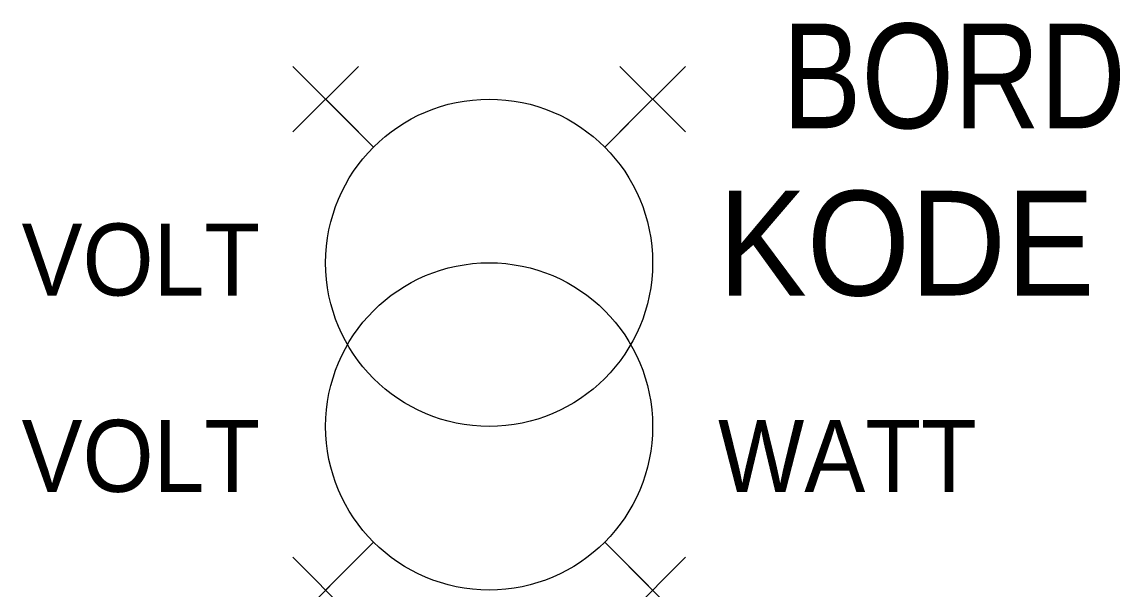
# Model space of a CAD drawing. Extents: x 60.7 to 94.3, y 180 to 197.4.
import ezdxf
from ezdxf.enums import TextEntityAlignment as Align

# ---------------------------------------------------------------- set-up
doc = ezdxf.new("R2010")
doc.units = 0
doc.header["$PDMODE"] = 3
doc.linetypes.add('DASHED', pattern=[0])
for name, color, linetype in [('1', 8, 'CONTINUOUS'), ('11', 30, 'DASHED'), ('12', 30, 'DASHED'), ('C', 7, 'CONTINUOUS')]:
    doc.layers.add(name, color=color, linetype=linetype)

msp = doc.modelspace()

# ---------------------------------------------------------------- linework, layer by layer
at = {"layer": '1', "color": 0}
for p, q in [((70, 195), (71.464, 193.536)), ((80, 195), (78.536, 193.536)), ((70, 180), (71.464, 181.464)), ((78.536, 181.464), (80, 180))]:
    msp.add_line(p, q, dxfattribs=at)
for centre in [(75, 190), (75, 185)]:
    msp.add_circle(centre, 5, dxfattribs=at)
at = {"layer": 'C', "color": 0}
for p in [(70, 195), (80, 195), (70, 180), (80, 180)]:
    msp.add_point(p, dxfattribs=at)

# ---------------------------------------------------------------- texts
at = {"layer": '1', "color": 0, "width": 0.95}
for p in [(68, 189), (68, 183)]:
    msp.add_attdef('VOLT', text='', height=2.2, dxfattribs=at).set_placement(p, align=Align.RIGHT)
msp.add_attdef('WATT', (82, 183), '', height=2.2, dxfattribs=at)
at = {"layer": '11', "color": 0, "width": 0.85}
msp.add_attdef('BORD', (83.959, 194.111), '', height=3.2, dxfattribs=at)
at = {"layer": '12', "color": 0, "width": 0.95}
msp.add_attdef('KODE', (82, 189), '-T', height=3.2, dxfattribs=at)

doc.saveas('drawing.dxf')
